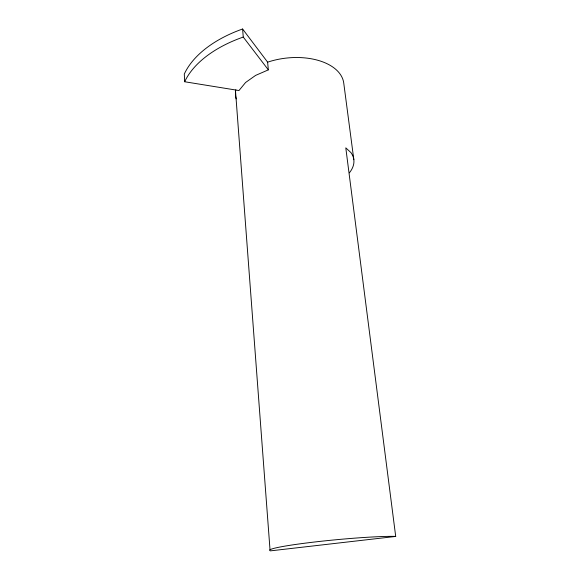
<?xml version="1.0" encoding="UTF-8"?>
<svg xmlns="http://www.w3.org/2000/svg" width="580" height="580" viewBox="0 0 580 580"><rect width="100%" height="100%" fill="white"/><g stroke="black" fill="none" stroke-linecap="round" stroke-linejoin="round"><path stroke-width="0.87" d="M268.344 69.868L255.606 75.4L245.587 82.49L238.975 90.538L184.672 81.751L184.295 74.059A109.576 64.017 -6.5 0 1 242.6 29L267.626 62.169L268.344 69.868L243.252 37.062L242.6 29M395.705 536.442L270.461 550.862A67.287 4.256 -5.4 0 1 313.765 542.104A67.287 4.256 -5.4 0 1 394.066 536.355L395.705 536.442L345.789 147.849L350.973 152.634A56.622 27.963 -6.2 0 1 349.363 172.847M353.836 159.681L343.766 83.23A54.469 31.646 -6.5 0 0 267.626 62.169M235.545 91.488L270.019 549.789M236.198 98.912A54.469 31.646 -6.5 0 1 235.806 89.806M184.672 81.751A109.997 63.343 -6.4 0 1 243.252 37.062"/></g></svg>
